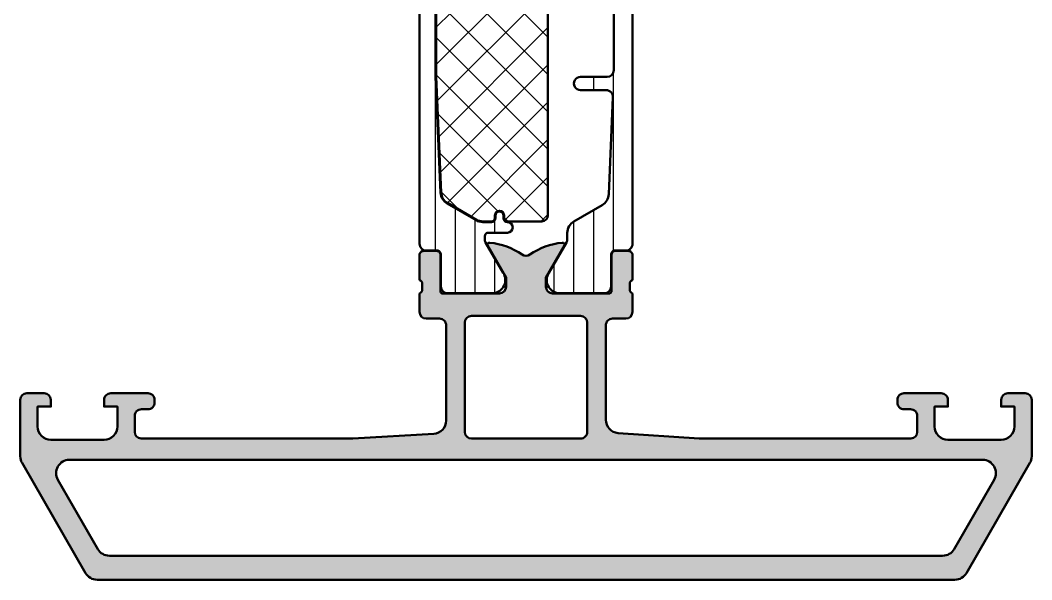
# Model space of a CAD drawing. Extents: x 0 to 76, y 1 to 85.
# Drawn here: x 0 to 76, y 1 to 43 of the extents above; entities that cross this region are included whole.
import ezdxf

# ---------------------------------------------------------------- set-up
doc = ezdxf.new("R2010")
doc.units = 0
for name, color, linetype, lineweight in [('0S-Alu contour', 7, 'Continuous', 50), ('0S-Alu hatch', 252, 'Continuous', 25), ('0S-Plastic contour', 254, 'Continuous', 50), ('0S-Plastic hatch', 253, 'Continuous', 25), ('0S-PT contour', 91, 'Continuous', 50), ('0S-PT hatch', 103, 'Continuous', 25)]:
    doc.layers.add(name, color=color, linetype=linetype, lineweight=lineweight)
pattern_1 = [(90, (0, 0), (-1.4859, 0), [])]

# ---------------------------------------------------------------- blocks, each defined once
blk = doc.blocks.new('284013__4D58DEDB_C5D1_4FB9_99BD_1E84130C5501___A5C769BE_5B82_4B39_8F5D_682521A29EFF_')
at = {"layer": '0S-Plastic hatch'}
h = blk.add_hatch(dxfattribs=at)
h.set_pattern_fill('ANSI31', color=256, scale=0.4680000000000001, angle=45, style=0)
h.set_pattern_definition(pattern_1)
edge = h.paths.add_edge_path()
edge.add_line((45.99927961071923, 61.29072078666725), (45.99927979381496, 26.20927954901985))
edge.add_ellipse((45.49999999615562, 26.20927687395503), major_axis=(-0.4992797976664999, 0), ratio=1, start_angle=89.99969301797262, end_angle=180.0003069811977, ccw=False)
edge.add_line((45.49999732109079, 25.70999707629569), (44.68966598775747, 25.7099970762957))
edge.add_arc((44.68966598775746, 25.40999707629572), 0.29999999999999, 89.99999999999729, 180)
edge.add_line((44.38966598775746, 25.40999707629572), (44.39000061706368, 23.00999869335939))
edge.add_ellipse((43.89000463962505, 23.00999605373434), major_axis=(-0.4999959774456046, 0), ratio=1, start_angle=89.99969751881582, end_angle=180.0003024817733, ccw=False)
edge.add_line((43.89000199999999, 22.51000007629571), (40.41346050190052, 22.51000007629569))
edge.add_ellipse((40.55577115089191, 23.49981815101854), major_axis=(-0.999996070924482, 0), ratio=1, start_angle=-32.727016099839716, end_angle=81.81839194809862, ccw=False)
edge.add_line((39.71451850190054, 24.04045307629568), (41.03303535485918, 26.32419156928571))
edge.add_arc((40.60002263804897, 26.57419154360729), 0.500000000082817, 330.0000034030425, 359.9988249419295)
edge.add_line((41.10002263802664, 26.57418128929118), (41.09999999998257, 27.03149553389407))
edge.add_ellipse((42.09999999998261, 27.03149553389404), major_axis=(-1.000000000000042, 0), ratio=1, start_angle=300.0000000005297, end_angle=360, ccw=False)
edge.add_line((41.59999999997459, 27.89752093767389), (43.71955525890213, 29.12124673700409))
edge.add_arc((43.21955525889413, 29.98727214078393), 0.999999999999998, 300.000000000529, 357.5201114478695)
edge.add_line((44.21861872981398, 29.94400343299652), (44.53409912970054, 37.22836572240248))
edge.add_arc((44.03456739424067, 37.25000007629623), 0.4999999999999574, 357.5201114478635, 449.9999999999951)
edge.add_line((44.03456739424071, 37.75000007629619), (42.09999999999992, 37.7500000762962))
edge.add_ellipse((42.09999999999999, 38.25000007629621), major_axis=(-0.5000000000000071, 0), ratio=1, start_angle=-90.00000000000728, end_angle=89.99999999999272, ccw=False)
edge.add_line((42.09999999999993, 38.75000007629621), (44.09999999999999, 38.75000007629619))
edge.add_arc((44.09999999999997, 39.25000007629621), 0.5000000000000071, 270.0000000000017, 360)
edge.add_line((44.59999999999998, 39.25000007629621), (44.59999999999998, 48.25000007629618))
edge.add_arc((44.09999999999997, 48.25000007629618), 0.5000000000000071, 0, 89.9999999999992)
edge.add_line((44.09999999999998, 48.75000007629619), (42.09874631714879, 48.75000007629619))
edge.add_ellipse((42.09874631714878, 49.2500000762962), major_axis=(-0.5000000000000071, 0), ratio=1, start_angle=-89.9999999999992, end_angle=90.0000000000008, ccw=False)
edge.add_line((42.09874631714878, 49.75000007629621), (44.03456739424071, 49.7500000762962))
edge.add_arc((44.03456739424068, 50.25000007629621), 0.500000000000026, 270.0000000000025, 362.479888552136)
edge.add_line((44.53409912970063, 50.27163443018997), (44.21861872981396, 57.555996719594))
edge.add_arc((43.21955525889412, 57.51272801180655), 1.000000000000015, 2.479888552132931, 59.99999999943122)
edge.add_line((43.71955525890272, 58.37875341558603), (41.59999999997459, 59.60247921491854))
edge.add_ellipse((42.09999999998276, 60.46850461869845), major_axis=(-1.000000000000171, 0), ratio=1, start_angle=0, end_angle=59.99999999946459, ccw=False)
edge.add_line((41.0999999999826, 60.46850461869844), (41.10002263802365, 60.92581886329975))
edge.add_arc((40.60002263801344, 60.92580860897943), 0.5000000001184083, 0.0011750586909032, 29.9999965953844)
edge.add_line((41.03303535486364, 61.17580858330827), (39.71451850190053, 63.45954707629569))
edge.add_ellipse((40.55577115089183, 64.00018200157288), major_axis=(-0.9999960709244632, 0), ratio=1, start_angle=-81.81839194810209, end_angle=32.72701609984358, ccw=False)
edge.add_line((40.41346050190051, 64.99000007629571), (43.89000199999999, 64.99000007629569))
edge.add_ellipse((43.89000463962505, 64.49000409885707), major_axis=(-0.4999959774455833, 0), ratio=1, start_angle=179.9996975182268, end_angle=270.0003024811858, ccw=False)
edge.add_line((44.39000061706368, 64.49000145922687), (44.38966598775746, 62.0900030762957))
edge.add_arc((44.68966598775753, 62.09000307629573), 0.3000000000000398, 180, 269.9999999999878)
edge.add_line((44.68966598775746, 61.79000307629569), (45.49999732109078, 61.79000307629568))
edge.add_ellipse((45.49999999615461, 61.29072346173106), major_axis=(-0.4992796145717873, 0), ratio=1, start_angle=179.9996930188024, end_angle=270.000306982025, ccw=False)
at = {"layer": '0S-Plastic contour', "color": 7}
for points in [[(40.41346050190051, 64.99000007629571), (43.89000199999999, 64.99000007629569)], [(44.39000061706368, 64.49000145922687), (44.38966598775746, 62.0900030762957)], [(41.03303535486364, 61.17580858330827), (39.71451850190053, 63.45954707629569)], [(44.68966598775746, 61.79000307629569), (45.49999732109078, 61.79000307629568)], [(41.0999999999826, 60.46850461869844), (41.10002263802365, 60.92581886329975)], [(45.99927961071923, 61.29072078666725), (45.99927979381496, 26.20927954901985)], [(43.71955525890272, 58.37875341558603), (41.59999999997459, 59.60247921491854)], [(44.53409912970063, 50.27163443018997), (44.21861872981396, 57.555996719594)], [(42.09874631714878, 49.75000007629621), (44.03456739424071, 49.7500000762962)], [(44.09999999999998, 48.75000007629619), (42.09874631714879, 48.75000007629619)], [(44.59999999999998, 39.25000007629621), (44.59999999999998, 48.25000007629618)], [(42.09999999999993, 38.75000007629621), (44.09999999999999, 38.75000007629619)], [(44.03456739424071, 37.75000007629619), (42.09999999999992, 37.7500000762962)], [(44.21861872981398, 29.94400343299652), (44.53409912970054, 37.22836572240248)], [(41.59999999997459, 27.89752093767389), (43.71955525890213, 29.12124673700409)], [(41.10002263802664, 26.57418128929118), (41.09999999998257, 27.03149553389407)], [(39.71451850190054, 24.04045307629568), (41.03303535485918, 26.32419156928571)], [(44.38966598775746, 25.40999707629572), (44.39000061706368, 23.00999869335939)], [(45.49999732109079, 25.70999707629569), (44.68966598775747, 25.7099970762957)], [(43.89000199999999, 22.51000007629571), (40.41346050190052, 22.51000007629569)]]:
    blk.add_lwpolyline(points, dxfattribs=at)
at = {"layer": '0S-Plastic contour', "color": 7, "extrusion": (0, 0, -1)}
for centre, radius, start, end in [((-40.55577115089183, 64.00018200157288), 0.9999960709244632, 327.2729839001564, 81.81839194810217), ((-43.89000463962505, 64.49000409885707), 0.4999959774455833, 89.99969751881414, 180.0003024817733), ((-45.49999999615461, 61.29072346173106), 0.4992796145717873, 89.99969301797498, 180.0003069811977), ((-42.09999999998276, 60.46850461869845), 1.000000000000171, 300.0000000005354, 0), ((-42.09874631714878, 49.2500000762962), 0.5000000000000071, 269.9999999999992, 89.9999999999992), ((-42.09999999999999, 38.25000007629621), 0.5000000000000071, 270.0000000000073, 90.00000000000733), ((-42.09999999998261, 27.03149553389404), 1.000000000000042, 0, 59.99999999947029), ((-45.49999999615562, 26.20927687395503), 0.4992797976665, 179.9996930188023, 270.0003069820274), ((-40.55577115089191, 23.49981815101854), 0.999996070924482, 278.1816080519014, 32.72701609983968), ((-43.89000463962505, 23.00999605373434), 0.4999959774456046, 179.9996975182267, 270.0003024811842)]:
    blk.add_arc(centre, radius, start, end, dxfattribs=at)
at = {"layer": '0S-Plastic contour', "color": 7}
for centre, radius, start, end in [((44.68966598775753, 62.09000307629573), 0.3000000000000398, 180, 269.9999999999878), ((40.60002263801344, 60.92580860897943), 0.5000000001184083, 0.0011750586909032, 29.9999965953844), ((43.21955525889412, 57.51272801180655), 1.000000000000015, 2.479888552132931, 59.99999999943122), ((44.03456739424068, 50.25000007629621), 0.500000000000026, 270.0000000000025, 2.479888552136018), ((44.09999999999997, 48.25000007629618), 0.5000000000000071, 0, 89.9999999999992), ((44.09999999999997, 39.25000007629621), 0.5000000000000071, 270.0000000000017, 0), ((44.03456739424067, 37.25000007629623), 0.4999999999999574, 357.5201114478635, 89.99999999999511), ((43.21955525889413, 29.98727214078393), 0.999999999999998, 300.000000000529, 357.5201114478695), ((40.60002263804897, 26.57419154360729), 0.500000000082817, 330.0000034030425, 359.9988249419295), ((44.68966598775746, 25.40999707629572), 0.29999999999999, 89.99999999999729, 180)]:
    blk.add_arc(centre, radius, start, end, dxfattribs=at)
blk = doc.blocks.new('284013__FAB644C0_29D6_43A5_BA5A_1EC9899C6563___70EB81B4_D510_4EA2_A122_C3B23FD01475_')
at = {"layer": '0S-Plastic hatch'}
h = blk.add_hatch(dxfattribs=at)
h.set_pattern_fill('ANSI31', color=256, scale=0.4680000000000001, angle=45, style=0)
h.set_pattern_definition(pattern_1)
edge = h.paths.add_edge_path()
edge.add_line((29.99997091674649, 61.29000307629597), (29.99997091674649, 26.20999707629572))
edge.add_arc((30.49997091674649, 26.20999707629585), 0.5000000000000036, 180, 270)
edge.add_line((30.49997091674649, 25.70999707629584), (31.31030492898902, 25.70999707629584))
edge.add_ellipse((31.31030492898903, 25.40999707629584), major_axis=(-0.2999999999999971, 0), ratio=1, start_angle=180, end_angle=270.00000000000136, ccw=False)
edge.add_line((31.61030492898902, 25.40999707629584), (31.6099702996828, 23.00999869335954))
edge.add_arc((32.10996627712142, 23.00999605373446), 0.4999959774455833, 179.9996975182267, 270.0003024811859)
edge.add_line((32.10996891674649, 22.51000007629585), (35.58651041484596, 22.51000007629585))
edge.add_arc((35.44419976585461, 23.4998181510187), 0.999996070924478, 278.1816080518999, 392.7270160998404)
edge.add_line((36.28545241484596, 24.04045307629584), (34.96693556188731, 26.32419156928587))
edge.add_ellipse((35.39994827861776, 26.57419154358543), major_axis=(-0.5000000000000752, 0), ratio=1, start_angle=0.001175055589214935, end_angle=29.99999659934059, ccw=False)
edge.add_line((34.89994827872284, 26.57418128929094), (34.89997091674644, 26.80000007627855))
edge.add_ellipse((35.14997091676391, 26.80000007627861), major_axis=(-0.2500000000174651, 0), ratio=1, start_angle=270.00000000001626, end_angle=360, ccw=False)
edge.add_line((35.14997091676384, 27.05000007629607), (36.59997091674644, 27.05000007629607))
edge.add_arc((36.59997091674651, 27.45000007629605), 0.3999999999999737, 269.9999999999909, 449.9999999999908)
edge.add_ellipse((36.59997091674638, 28.15000007629604), major_axis=(-0.3000000000000114, 0), ratio=1, start_angle=0, end_angle=90.00000000003672, ccw=False)
edge.add_line((36.29997091674637, 28.15000007629603), (36.29997091674631, 28.35000007629582))
edge.add_arc((35.99997091674633, 28.35000007629581), 0.2999999999999829, 0, 180)
edge.add_line((35.69997091674635, 28.35000007629581), (35.69997091674635, 28.15000007629579))
edge.add_ellipse((35.39997091674658, 28.1500000762958), major_axis=(-0.2999999999997698, 0), ratio=1, start_angle=89.99999999999869, end_angle=180, ccw=False)
edge.add_line((35.39997091674657, 27.85000007629603), (34.75022865553267, 27.85000007629603))
edge.add_ellipse((34.75022865553262, 28.85000007629587), major_axis=(-0.9999999999998436, 0), ratio=1, start_angle=59.99999999947403, end_angle=90.00000000000239, ccw=False)
edge.add_line((34.25022865552475, 27.98397467251616), (32.07528648121579, 29.23967812235193))
edge.add_ellipse((32.57528648122382, 30.10570352613175), major_axis=(-1.000000000000013, 0), ratio=1, start_angle=2.4798885521287275, end_angle=59.999999999469196, ccw=False)
edge.add_line((31.57622301030396, 30.06243481834437), (31.19997091674649, 38.75000007629635))
edge.add_line((31.19997091674649, 38.75000007629635), (31.1999709167465, 48.75000007629634))
edge.add_line((31.1999709167465, 48.75000007629634), (31.57622301030396, 57.43756533424629))
edge.add_ellipse((32.57528648122379, 57.39429662645886), major_axis=(-0.9999999999999772, 0), ratio=1, start_angle=300.0000000005503, end_angle=357.52011144786866, ccw=False)
edge.add_line((32.07528648121549, 58.26032203023848), (34.25022865551684, 59.51602548007788))
edge.add_ellipse((34.7502286555253, 58.6500000762985), major_axis=(-0.999999999999852, 0), ratio=1, start_angle=270.00000000003627, end_angle=300.0000000005648, ccw=False)
edge.add_line((34.75022865552467, 59.65000007629836), (35.39997091674435, 59.65000007629865))
edge.add_ellipse((35.39997091674449, 59.35000007629683), major_axis=(-0.3000000000018232, 0), ratio=1, start_angle=180, end_angle=270.00000000002717, ccw=False)
edge.add_line((35.69997091674632, 59.35000007629683), (35.69997091674632, 59.15000007629682))
edge.add_arc((35.99997091674631, 59.15000007629683), 0.2999999999999971, 180, 360)
edge.add_line((36.29997091674631, 59.15000007629683), (36.29997091674634, 59.35000007629681))
edge.add_ellipse((36.59997091674689, 59.3500000762968), major_axis=(-0.3000000000005585, 0), ratio=1, start_angle=270.00000000002444, end_angle=360, ccw=False)
edge.add_arc((36.59997091674651, 60.05000007629886), 0.400000000001505, 270.0000000000366, 450.0000000000366)
edge.add_line((36.59997091674625, 60.45000007630036), (35.14997091675541, 60.45000007629842))
edge.add_ellipse((35.14997091675537, 60.70000007630735), major_axis=(-0.2500000000089244, 0), ratio=1, start_angle=0, end_angle=90.00000000001143, ccw=False)
edge.add_line((34.89997091674644, 60.70000007630734), (34.89994827872284, 60.92581886329992))
edge.add_ellipse((35.39994827861774, 60.92580860900627), major_axis=(-0.5000000000000542, 0), ratio=1, start_angle=330.0000034006589, end_angle=359.9988249444108, ccw=False)
edge.add_line((34.96693556188731, 61.17580858330582), (36.28545241484596, 63.45954707629585))
edge.add_arc((35.44419976585462, 64.000182001573), 0.9999960709244591, 327.2729839001593, 441.8183919481004)
edge.add_line((35.58651041484597, 64.99000007629581), (32.1099689167465, 64.99000007629581))
edge.add_arc((32.10996627712142, 64.49000409885721), 0.4999959774455833, 89.9996975188133, 180.0003024817733)
edge.add_line((31.6099702996828, 64.49000145922702), (31.61030492898902, 62.09000307629584))
edge.add_ellipse((31.31030492898903, 62.09000307629583), major_axis=(-0.29999999999999, 0), ratio=1, start_angle=89.9999999999967, end_angle=180, ccw=False)
edge.add_line((31.31030492898901, 61.79000307629585), (30.49997091674648, 61.79000307629583))
edge.add_arc((30.49997091674648, 61.29000307629584), 0.4999999999999929, 89.99999999999959, 180)
at = {"layer": '0S-Plastic contour', "color": 7}
for points in [[(35.58651041484597, 64.99000007629581), (32.1099689167465, 64.99000007629581)], [(31.6099702996828, 64.49000145922702), (31.61030492898902, 62.09000307629584)], [(34.96693556188731, 61.17580858330582), (36.28545241484596, 63.45954707629585)], [(31.31030492898901, 61.79000307629585), (30.49997091674648, 61.79000307629583)], [(29.99997091674649, 61.29000307629597), (29.99997091674649, 26.20999707629573)], [(34.89997091674644, 60.70000007630734), (34.89994827872284, 60.92581886329992)], [(36.59997091674625, 60.45000007630036), (35.14997091675541, 60.45000007629842)], [(32.07528648121549, 58.26032203023848), (34.25022865551684, 59.51602548007788)], [(34.75022865552467, 59.65000007629836), (35.39997091674435, 59.65000007629865)], [(35.69997091674632, 59.35000007629683), (35.69997091674632, 59.15000007629682)], [(36.29997091674631, 59.15000007629683), (36.29997091674634, 59.35000007629681)], [(31.57622301030396, 30.06243481834437), (31.19997091674649, 38.75000007629635), (31.1999709167465, 48.75000007629634), (31.57622301030396, 57.43756533424629)], [(34.25022865552475, 27.98397467251616), (32.07528648121579, 29.23967812235193)], [(35.69997091674635, 28.35000007629581), (35.69997091674635, 28.15000007629579)], [(36.29997091674637, 28.15000007629603), (36.29997091674631, 28.35000007629582)], [(35.39997091674657, 27.85000007629603), (34.75022865553267, 27.85000007629603)], [(34.89994827872284, 26.57418128929094), (34.89997091674644, 26.80000007627855)], [(35.14997091676384, 27.05000007629607), (36.59997091674644, 27.05000007629607)], [(36.28545241484596, 24.04045307629584), (34.96693556188731, 26.32419156928587)], [(30.49997091674649, 25.70999707629584), (31.31030492898902, 25.70999707629584)], [(31.61030492898902, 25.40999707629584), (31.6099702996828, 23.00999869335954)], [(32.10996891674649, 22.51000007629585), (35.58651041484596, 22.51000007629585)]]:
    blk.add_lwpolyline(points, dxfattribs=at)
for centre, radius, start, end in [((32.10996627712142, 64.49000409885721), 0.4999959774455833, 89.9996975188133, 180.0003024817733), ((35.44419976585462, 64.000182001573), 0.9999960709244591, 327.2729839001593, 81.81839194810046), ((30.49997091674648, 61.29000307629584), 0.4999999999999929, 89.99999999999959, 180), ((36.59997091674651, 60.05000007629886), 0.400000000001505, 270.0000000000366, 90.00000000003662), ((35.99997091674631, 59.15000007629683), 0.2999999999999971, 180, 0), ((35.99997091674633, 28.35000007629581), 0.2999999999999829, 0, 180), ((36.59997091674651, 27.45000007629605), 0.3999999999999737, 269.9999999999909, 89.99999999999083), ((30.49997091674649, 26.20999707629585), 0.5000000000000036, 180, 270), ((35.44419976585461, 23.4998181510187), 0.999996070924478, 278.1816080518999, 32.72701609984042), ((32.10996627712142, 23.00999605373446), 0.4999959774455833, 179.9996975182267, 270.0003024811859)]:
    blk.add_arc(centre, radius, start, end, dxfattribs=at)
at = {"layer": '0S-Plastic contour', "color": 7, "extrusion": (0, 0, -1)}
for centre, radius, start, end in [((-31.31030492898903, 62.09000307629583), 0.29999999999999, 180, 270.0000000000033), ((-35.39994827861774, 60.92580860900627), 0.5000000000000542, 0.0011750555892266, 29.9999965993411), ((-35.14997091675537, 60.70000007630735), 0.2500000000089244, 269.9999999999886, 0), ((-34.7502286555253, 58.6500000762985), 0.999999999999852, 59.99999999943522, 89.99999999996376), ((-35.39997091674449, 59.35000007629683), 0.3000000000018232, 89.99999999997284, 180), ((-36.59997091674689, 59.3500000762968), 0.3000000000005585, 0, 89.99999999997557), ((-32.57528648122379, 57.39429662645886), 0.9999999999999772, 2.479888552131314, 59.9999999994497), ((-32.57528648122382, 30.10570352613175), 1.000000000000013, 300.0000000005308, 357.5201114478713), ((-35.39997091674658, 28.1500000762958), 0.2999999999997698, 180, 270.0000000000013), ((-36.59997091674638, 28.15000007629604), 0.3000000000000114, 269.9999999999633, 0), ((-34.75022865553262, 28.85000007629587), 0.9999999999998436, 269.9999999999976, 300.000000000526), ((-35.14997091676391, 26.80000007627861), 0.2500000000174651, 0, 89.99999999998371), ((-35.39994827861776, 26.57419154358543), 0.5000000000000752, 330.0000034006594, 359.9988249444108), ((-31.31030492898903, 25.40999707629584), 0.2999999999999971, 89.99999999999864, 180)]:
    blk.add_arc(centre, radius, start, end, dxfattribs=at)
blk = doc.blocks.new('371230__5F72EFF5_E333_41CC_B17E_CD601A8594DC_')
at = {"layer": '0S-PT hatch'}
h = blk.add_hatch(dxfattribs=at)
h.set_pattern_fill('ANSI37', color=256, scale=0.625, angle=90, style=0)
h.set_pattern_definition([(135, (0, 0), (-1.403165018917055, -1.403165018917055), []), (225, (0, 0), (1.403165018917055, -1.403165018917055), [])])
edge = h.paths.add_edge_path()
edge.add_line((39.64997091674641, 59.15000007629739), (39.64997091674641, 28.35000007629635))
edge.add_ellipse((39.19997091674645, 28.3500000762963), major_axis=(-0.4499999999999602, 0), ratio=1, start_angle=90.00000000010948, end_angle=180, ccw=False)
edge.add_line((39.19997091674731, 27.90000007629635), (36.5999709167464, 27.9000000762958))
edge.add_ellipse((36.5999709167464, 28.15000007629582), major_axis=(-0.2500000000000249, 0), ratio=1, start_angle=0, end_angle=89.9999999999983, ccw=False)
edge.add_line((36.34997091674637, 28.15000007629583), (36.34997091674633, 28.35000007629583))
edge.add_arc((35.99997091674634, 28.35000007629582), 0.3499999999999801, 0, 180)
edge.add_line((35.64997091674636, 28.35000007629582), (35.64997091674636, 28.15000007629578))
edge.add_ellipse((35.39997091674635, 28.1500000762958), major_axis=(-0.25, 0), ratio=1, start_angle=89.9999999999967, end_angle=180, ccw=False)
edge.add_line((35.39997091674634, 27.9000000762958), (34.75022865553267, 27.90000007629578))
edge.add_ellipse((34.75022865553267, 28.85000007629566), major_axis=(-0.9499999999998784, 0), ratio=1, start_angle=59.99999999947221, end_angle=89.9999999999996, ccw=False)
edge.add_line((34.27522865552516, 28.02727594270493), (32.1002864812162, 29.2829793925409))
edge.add_ellipse((32.57528648122373, 30.10570352613165), major_axis=(-0.9499999999998952, 0), ratio=1, start_angle=2.4798885521310012, end_angle=59.9999999994717, ccw=False)
edge.add_line((31.62617618384998, 30.06459825373361), (31.24997091674646, 38.7510823007613))
edge.add_line((31.24997091674646, 38.7510823007613), (31.24997091674641, 48.74891785183354))
edge.add_line((31.24997091674641, 48.74891785183354), (31.62617618384993, 57.43540189885679))
edge.add_ellipse((32.57528648122378, 57.39429662645884), major_axis=(-0.9499999999999964, 0), ratio=1, start_angle=300.00000000055655, end_angle=357.5201114478743, ccw=False)
edge.add_line((32.10028648121579, 58.21702076004944), (34.27522865552515, 59.4727242098877))
edge.add_ellipse((34.75022865553274, 58.65000007629657), major_axis=(-0.9500000000002655, 0), ratio=1, start_angle=269.99999999999056, end_angle=300.00000000051983, ccw=False)
edge.add_line((34.7502286555329, 59.60000007629684), (35.39997091674634, 59.60000007629682))
edge.add_ellipse((35.39997091674634, 59.35000007629684), major_axis=(-0.2499999999999858, 0), ratio=1, start_angle=180, end_angle=270, ccw=False)
edge.add_line((35.64997091674633, 59.35000007629684), (35.64997091674632, 59.1500000762968))
edge.add_arc((35.99997091674632, 59.1500000762968), 0.3500000000000014, 180, 360)
edge.add_line((36.34997091674633, 59.1500000762968), (36.34997091674634, 59.35000007629679))
edge.add_ellipse((36.5999709167464, 59.35000007629679), major_axis=(-0.2500000000000568, 0), ratio=1, start_angle=270.00000000002603, end_angle=360, ccw=False)
edge.add_line((36.59997091674629, 59.60000007629685), (39.19997091674554, 59.60000007629739))
edge.add_ellipse((39.19997091674641, 59.15000007629739), major_axis=(-0.4500000000000029, 0), ratio=1, start_angle=180, end_angle=270.0000000001104, ccw=False)
at = {"layer": '0S-PT contour', "color": 7}
for points in [[(32.10028648121579, 58.21702076004944), (34.27522865552515, 59.4727242098877)], [(34.7502286555329, 59.60000007629684), (35.39997091674634, 59.60000007629682)], [(35.64997091674633, 59.35000007629684), (35.64997091674632, 59.1500000762968)], [(36.34997091674633, 59.1500000762968), (36.34997091674634, 59.35000007629679)], [(36.59997091674629, 59.60000007629685), (39.19997091674554, 59.60000007629739)], [(39.64997091674641, 59.15000007629739), (39.64997091674641, 28.35000007629635)], [(31.62617618384998, 30.06459825373361), (31.24997091674646, 38.7510823007613), (31.24997091674641, 48.74891785183354), (31.62617618384993, 57.43540189885679)], [(34.27522865552516, 28.02727594270493), (32.1002864812162, 29.2829793925409)], [(35.64997091674636, 28.35000007629582), (35.64997091674636, 28.15000007629578)], [(36.34997091674637, 28.15000007629583), (36.34997091674633, 28.35000007629583)], [(35.39997091674634, 27.9000000762958), (34.75022865553267, 27.90000007629578)], [(39.19997091674731, 27.90000007629635), (36.5999709167464, 27.9000000762958)]]:
    blk.add_lwpolyline(points, dxfattribs=at)
at = {"layer": '0S-PT contour', "color": 7, "extrusion": (0, 0, -1)}
for centre, radius, start, end in [((-34.75022865553274, 58.65000007629657), 0.9500000000002655, 59.99999999948018, 90.00000000000944), ((-35.39997091674634, 59.35000007629684), 0.2499999999999858, 90, 180), ((-36.5999709167464, 59.35000007629679), 0.2500000000000568, 0, 89.99999999997395), ((-39.19997091674641, 59.15000007629739), 0.4500000000000029, 89.99999999988962, 180), ((-32.57528648122378, 57.39429662645884), 0.9499999999999964, 2.479888552125727, 59.99999999944347), ((-32.57528648122373, 30.10570352613165), 0.9499999999998952, 300.0000000005283, 357.520111447869), ((-35.39997091674635, 28.1500000762958), 0.25, 180, 270.0000000000033), ((-36.5999709167464, 28.15000007629582), 0.2500000000000249, 270.0000000000017, 0), ((-39.19997091674645, 28.3500000762963), 0.4499999999999602, 180, 269.9999999998905), ((-34.75022865553267, 28.85000007629566), 0.9499999999998784, 270.0000000000004, 300.0000000005278)]:
    blk.add_arc(centre, radius, start, end, dxfattribs=at)
at = {"layer": '0S-PT contour', "color": 7}
for centre, radius, start, end in [((35.99997091674632, 59.1500000762968), 0.3500000000000014, 180, 0), ((35.99997091674634, 28.35000007629582), 0.3499999999999801, 0, 180)]:
    blk.add_arc(centre, radius, start, end, dxfattribs=at)
blk = doc.blocks.new('398320__E668E282_16AD_4A11_8A1E_DFEEAB34C7E9_')
at = {"layer": '0S-Alu hatch'}
h = blk.add_hatch(color=256, dxfattribs=at)
edge = h.paths.add_edge_path()
edge.add_line((24.9999709167463, 11.59933073473566), (31.07140680262805, 11.94726727396484))
edge.add_arc((30.99997091674642, 12.9447124675511), 1.000000000000021, 274.0964639187608, 360)
edge.add_line((31.99997091674644, 12.9447124675511), (31.9999709167466, 20.0999985527095))
edge.add_arc((31.4999709167466, 20.09999855270958), 0.5000000000000036, 0, 90.00000000000612)
edge.add_line((31.49997091674655, 20.59999855270958), (30.49997091674666, 20.59999855270964))
edge.add_ellipse((30.49997091674685, 21.09999855270977), major_axis=(-0.5000000000001315, 0), ratio=1, start_angle=0, end_angle=89.999999999978, ccw=False)
edge.add_line((29.99997091674672, 21.09999855270976), (29.99997091674649, 22.50000007629584))
edge.add_arc((29.92113447020345, 22.76752066828896), 0.2788950563274307, 286.4198764194922, 361.1645893740976)
edge.add_line((30.19997191674649, 22.77318907628734), (30.19997191674649, 23.22678307628733))
edge.add_arc((29.92110382110332, 23.23244373576439), 0.2789255417371521, 358.8371299271125, 433.5754054446444)
edge.add_line((29.9999709167465, 23.49998707628733), (29.99997091674649, 25.37999807629584))
edge.add_ellipse((30.29997091674649, 25.37999807629585), major_axis=(-0.2999999999999971, 0), ratio=1, start_angle=269.9999999999993, end_angle=360, ccw=False)
edge.add_line((30.29997091674649, 25.67999807629585), (31.27994523578927, 25.67999807629585))
edge.add_ellipse((31.27994523578928, 25.37999807629584), major_axis=(-0.3000000000000043, 0), ratio=1, start_angle=180, end_angle=270.00000000000205, ccw=False)
edge.add_line((31.57994523578928, 25.37999807629584), (31.57994523578928, 22.62000007629584))
edge.add_arc((31.69994523578931, 22.62000007629584), 0.1200000000000259, 180, 270.0000000000017)
edge.add_line((31.69994523578931, 22.50000007629582), (36.00005017915792, 22.49987036959541))
edge.add_arc((36.00004999160332, 22.9996387068478), 0.4997683372524261, 270.0000215021371, 360.0000214974711)
edge.add_line((36.49981832885571, 22.9996388943617), (36.49981832885598, 23.69986732483081))
edge.add_line((36.49981832885598, 23.69986732483081), (35.1115736999495, 26.10438545227239))
edge.add_ellipse((35.23542372951536, 26.16228914999669), major_axis=(-0.1367174752312708, 0), ratio=1, start_angle=-104.9230033002396, end_angle=25.0575348579996, ccw=False)
edge.add_ellipse((34.83820156324475, 21.31313017098337), major_axis=(-4.999999999998362, 0), ratio=1, start_angle=234.9457258724679, end_angle=265.03852171399024, ccw=False)
edge.add_arc((37.99993521117753, 25.81349938222738), 0.5000000000006195, 234.5532561162158, 305.4467438837824)
edge.add_ellipse((41.16166885911098, 21.31313017098111), major_axis=(-5.000000000000595, 0), ratio=1, start_angle=274.9614782860088, end_angle=305.0542741275237, ccw=False)
edge.add_ellipse((40.76444669284018, 26.16228914999669), major_axis=(-0.1367174752312174, 0), ratio=1, start_angle=154.9424651420103, end_angle=284.92300330021465, ccw=False)
edge.add_line((40.88829672240601, 26.10438545227244), (39.50005209349976, 23.69986732483094))
edge.add_line((39.50005209349976, 23.69986732483094), (39.50005209349953, 22.99986274719442))
edge.add_arc((40.00003921124606, 22.99985749419707), 0.4999871177741244, 179.9993980350857, 270.0014762355714)
edge.add_line((40.00005209349978, 22.4998703765889), (44.29992518656649, 22.50000007629573))
edge.add_arc((44.29992518656648, 22.6200000762957), 0.1199999999999761, 270.0000000000033, 360)
edge.add_line((44.41992518656646, 22.6200000762957), (44.41992518656646, 25.3799980762957))
edge.add_ellipse((44.71992518656647, 25.3799980762957), major_axis=(-0.3000000000000184, 0), ratio=1, start_angle=270.00000000000273, end_angle=360, ccw=False)
edge.add_line((44.71992518656646, 25.67999807629571), (45.69989950560924, 25.67999807629571))
edge.add_ellipse((45.69989950560926, 25.37999807629571), major_axis=(-0.2999999999999971, 0), ratio=1, start_angle=180, end_angle=270.00000000000273, ccw=False)
edge.add_line((45.99989950560925, 25.3799980762957), (45.99989950560925, 23.4999870762872))
edge.add_arc((46.07876660125242, 23.23244373576427), 0.2789255417371436, 106.4245945553552, 181.162870072888)
edge.add_line((45.79989850560926, 23.2267830762872), (45.79989850560926, 22.77318907628718))
edge.add_arc((46.0787359521523, 22.76752066828879), 0.2788950563274215, 178.835410625899, 253.580123580504)
edge.add_line((45.99989950560924, 22.50000007629569), (45.99989950560918, 21.09999855270969))
edge.add_ellipse((45.49989950560919, 21.09999855270963), major_axis=(-0.4999999999999929, 0), ratio=1, start_angle=90, end_angle=180, ccw=False)
edge.add_line((45.49989950560919, 20.59999855270964), (44.49989950560919, 20.59999855270969))
edge.add_arc((44.49989950560916, 20.09999855270955), 0.5000000000001493, 89.99999999999675, 180)
edge.add_line((43.99989950560901, 20.09999855270955), (43.99989950560902, 13.01127475075271))
edge.add_arc((44.999899505609, 13.01127475075268), 0.9999999999999785, 180, 265.2791433008137)
edge.add_line((44.91759820839584, 12.01466725706372), (50.9992190042298, 11.5996968798657))
edge.add_line((50.9992190042298, 11.5996968798657), (66.92487909988346, 11.60067029124197))
edge.add_arc((66.89979584638421, 12.10003039226764), 0.4999896799959879, 272.8755955205677, 360.0011826222799)
edge.add_line((67.39978552627369, 12.10004071237824), (67.39992535399605, 13.29998779296876))
edge.add_arc((66.89993567410659, 13.29999811307946), 0.499989679995979, 359.9988173777201, 450.0011826219402)
edge.add_line((66.89992535399627, 13.79998779296893), (66.39992535399604, 13.79998779296893))
edge.add_ellipse((66.3999150338855, 14.29997747285839), major_axis=(-0.4999896799959648, 0), ratio=1, start_angle=-0.001182622279827683, end_angle=90.00118262196469, ccw=False)
edge.add_line((65.89992535399605, 14.29998779296898), (65.89992535399587, 14.50000000000011))
edge.add_ellipse((66.39991503388538, 14.50001032011065), major_axis=(-0.4999896799960163, 0), ratio=1, start_angle=-90.00118262195502, end_angle=0.0011826222798845265, ccw=False)
edge.add_line((66.39992535399583, 15.00000000000015), (69.19991314696475, 15.00000000000024))
edge.add_ellipse((69.19992346707512, 14.50001032011061), major_axis=(-0.4999896799961335, 0), ratio=1, start_angle=179.9988173780284, end_angle=270.00118262194684, ccw=False)
edge.add_line((69.69991314696475, 14.50000000000001), (69.69991314696475, 14.00000000000018))
edge.add_line((69.69991314696475, 14.00000000000018), (68.69991314696475, 14.00000000000018))
edge.add_line((68.69991314696475, 14.00000000000018), (68.69991314696463, 12.50000000000012))
edge.add_arc((69.69990752541956, 12.49999437845511), 0.999994378470726, 179.9996779077391, 270.0003220926208)
edge.add_line((69.69991314696469, 11.50000000000018), (73.69988262938668, 11.50000000000018))
edge.add_arc((73.6999567929437, 12.4999258364431), 0.9999258391932471, 269.9957504260336, 360.0042495739119)
edge.add_line((74.69988262938662, 12.49999999999916), (74.6998826293864, 14.00000000000018))
edge.add_line((74.6998826293864, 14.00000000000018), (73.69988262938662, 14.00000000000018))
edge.add_line((73.69988262938662, 14.00000000000018), (73.69988262938662, 14.50000000000018))
edge.add_ellipse((74.19991952817573, 14.49996310121108), major_axis=(-0.5000369001505252, 0), ratio=1, start_angle=270.00422797774104, end_angle=359.9957720223886, ccw=False)
edge.add_line((74.19988262938668, 15.00000000000018), (75.49993145751156, 15.00000000000018))
edge.add_ellipse((75.4998844968187, 14.49999881762648), major_axis=(-0.5000011845790079, 0), ratio=1, start_angle=179.9983867455009, end_angle=269.9946187137322, ccw=False)
edge.add_line((75.9998856811995, 14.49998473929178), (75.99990093456361, 10.2687424491884))
edge.add_ellipse((74.99990093458976, 10.26873523812244), major_axis=(-0.9999999999998518, 0), ratio=1, start_angle=150.0023469998993, end_angle=180.0004131638182, ccw=False)
edge.add_line((75.86594681908538, 9.768770713433037), (71.09260674205026, 1.500321003757679))
edge.add_ellipse((70.22447433000819, 2.003328113663426), major_axis=(-1.00332947602157, 0), ratio=1, start_angle=90.09441946655619, end_angle=149.9114445556873, ccw=False)
edge.add_line((70.22612774657453, 1.000000000000014), (5.773613098136905, 1.000000000000014))
edge.add_ellipse((5.775364361687865, 2.003497779590708), major_axis=(-1.003499307706526, 0), ratio=1, start_angle=30.097623581186895, end_angle=89.90000983513733, ccw=False)
edge.add_line((4.907164637216935, 1.50026811135156), (0.1337940254057637, 9.768770713814618))
edge.add_ellipse((0.997655509028984, 10.26783051327356), major_axis=(-0.9976559258199779, 0), ratio=1, start_angle=-0.05237288035709753, end_angle=30.015375412191815, ccw=False)
edge.add_line((8.54e-14, 10.2687424496781), (-2.84e-14, 14.50000000000041))
edge.add_ellipse((0.4999859241033917, 14.5000140779038), major_axis=(-0.4999859243016131, 0), ratio=1, start_angle=-89.99461871373171, end_angle=0.001613254499204686, ccw=False)
edge.add_line((0.4999389648437806, 15.00000000000018), (1.799987792968722, 15.00000000000018))
edge.add_ellipse((1.799950894179628, 14.49996310121109), major_axis=(-0.5000369001505128, 0), ratio=1, start_angle=180.0042279777838, end_angle=269.9957720222537, ccw=False)
edge.add_line((2.299987792968721, 14.50000000000051), (2.299987792968721, 14.00000000000018))
edge.add_line((2.299987792968721, 14.00000000000018), (1.299987792968949, 14.00000000000019))
edge.add_line((1.299987792968949, 14.00000000000019), (1.299987792968721, 12.50000000000007))
edge.add_arc((2.299913629411634, 12.49992583644309), 0.9999258391932329, 179.9957504260882, 270.0042495739672)
edge.add_line((2.299987792968664, 11.50000000000018), (6.299957275390597, 11.50000000000019))
edge.add_arc((6.299962896935768, 12.49999437845513), 0.999994378470742, 269.9996779073767, 360.0003220933924)
edge.add_line((7.299957275390709, 12.50000000001372), (7.299957275390595, 14.00000000000018))
edge.add_line((7.299957275390595, 14.00000000000018), (6.299957275390596, 14.00000000000018))
edge.add_line((6.299957275390596, 14.00000000000018), (6.299957275390595, 14.4999999999999))
edge.add_ellipse((6.799946955280278, 14.50001032011053), major_axis=(-0.4999896799961895, 0), ratio=1, start_angle=-90.0011826219465, end_angle=0.0011826219716795094, ccw=False)
edge.add_line((6.799957275390653, 15.00000000000021), (9.599945068359576, 15.00000000000016))
edge.add_ellipse((9.599955388469972, 14.50001032011067), major_axis=(-0.4999896799959913, 0), ratio=1, start_angle=179.9988173777202, end_angle=270.0011826219493, ccw=False)
edge.add_line((10.09994506835946, 14.50000000000008), (10.09994506835929, 14.29998779296896))
edge.add_ellipse((9.599955388469816, 14.2999774728584), major_axis=(-0.499989679995979, 0), ratio=1, start_angle=89.99881737803611, end_angle=180.0011826222799, ccw=False)
edge.add_line((9.59994506835929, 13.79998779296893), (9.099945068359064, 13.79998779296893))
edge.add_arc((9.099934748248778, 13.29999811307944), 0.499989679995995, 89.99881737806356, 180.0011826222798)
edge.add_line((8.59994506835929, 13.29998779296885), (8.600084896081597, 12.10004071237825))
edge.add_arc((9.10007457597111, 12.10003039226769), 0.499989679996021, 179.9988173777201, 267.1244044794366)
edge.add_line((9.074991322471899, 11.60067029124197), (24.9999709167463, 11.59933073473566))
edge = h.paths.add_edge_path()
edge.add_line((33.39996481322927, 20.2999953680473), (33.39996481323081, 12.09999902725344))
edge.add_arc((33.89996481323081, 12.09999902725344), 0.5, 180, 270)
edge.add_line((33.89996481323081, 11.59999902725344), (42.09990560912459, 11.59999902725344))
edge.add_arc((42.09990560912475, 12.09999902725339), 0.4999999999999432, 269.9999999999804, 360)
edge.add_line((42.5999056091247, 12.09999902725339), (42.59990560912311, 20.29999536804742))
edge.add_arc((42.09990560912325, 20.29999536804745), 0.4999999999998579, 0, 89.99999999999675)
edge.add_line((42.09990560912328, 20.79999536804731), (33.89996481322928, 20.79999536804731))
edge.add_arc((33.89996481322928, 20.2999953680473), 0.5, 90, 180)
edge = h.paths.add_edge_path()
edge.add_arc((3.694666492383076, 9.000000549319727), 1.000000000000022, 89.99999999999827, 210.0093846204597)
edge.add_line((2.828722996478148, 8.49985870753882), (5.831851889514751, 3.30025388537679))
edge.add_arc((6.697795385419696, 3.800395727157761), 1.000000000000069, 210.0093846204624, 270.0000000000007)
edge.add_line((6.697795385419709, 2.800395727157692), (69.30207503693563, 2.800395727157663))
edge.add_arc((69.30207503693565, 3.800395727157662), 0.999999999999998, 269.9999999999992, 329.9906153795381)
edge.add_line((70.16801853284053, 3.300253885376733), (73.17114742587714, 8.499858707538875))
edge.add_arc((72.30520392997227, 9.00000054931979), 0.9999999999999609, 329.990615379538, 449.9999999999992)
edge.add_line((72.3052039299723, 10.00000054931975), (3.694666492383106, 10.00000054931975))
at = {"layer": '0S-Alu contour', "color": 7}
for points in [[(36.49981832885571, 22.9996388943617), (36.49981832885598, 23.69986732483081), (35.1115736999495, 26.10438545227239)], [(40.88829672240601, 26.10438545227244), (39.50005209349976, 23.69986732483094), (39.50005209349953, 22.99986274719442)], [(29.9999709167465, 23.49998707628733), (29.99997091674649, 25.37999807629584)], [(30.29997091674649, 25.67999807629585), (31.27994523578927, 25.67999807629585)], [(31.57994523578928, 25.37999807629584), (31.57994523578928, 22.62000007629584)], [(44.41992518656646, 22.6200000762957), (44.41992518656646, 25.3799980762957)], [(44.71992518656646, 25.67999807629571), (45.69989950560924, 25.67999807629571)], [(45.99989950560925, 25.3799980762957), (45.99989950560925, 23.4999870762872)], [(30.19997191674649, 22.77318907628734), (30.19997191674649, 23.22678307628733)], [(45.79989850560926, 23.2267830762872), (45.79989850560926, 22.77318907628718)], [(29.99997091674672, 21.09999855270976), (29.99997091674649, 22.50000007629584)], [(31.69994523578931, 22.50000007629582), (36.00005017915792, 22.49987036959541)], [(40.00005209349978, 22.4998703765889), (44.29992518656649, 22.50000007629573)], [(45.99989950560924, 22.50000007629569), (45.99989950560918, 21.09999855270969)], [(31.49997091674655, 20.59999855270958), (30.49997091674666, 20.59999855270964)], [(42.09990560912328, 20.79999536804731), (33.89996481322928, 20.79999536804731)], [(45.49989950560919, 20.59999855270964), (44.49989950560919, 20.59999855270969)], [(31.99997091674644, 12.9447124675511), (31.9999709167466, 20.0999985527095)], [(33.39996481322927, 20.2999953680473), (33.39996481323081, 12.09999902725344)], [(42.5999056091247, 12.09999902725339), (42.59990560912311, 20.29999536804742)], [(43.99989950560901, 20.09999855270955), (43.99989950560902, 13.01127475075271)], [(8.54e-14, 10.2687424496781), (-2.84e-14, 14.50000000000041)], [(0.4999389648437806, 15.00000000000018), (1.799987792968722, 15.00000000000018)], [(2.299987792968721, 14.50000000000051), (2.299987792968721, 14.00000000000018), (1.299987792968949, 14.00000000000019), (1.299987792968721, 12.50000000000007)], [(7.299957275390709, 12.50000000001372), (7.299957275390595, 14.00000000000018), (6.299957275390596, 14.00000000000018), (6.299957275390595, 14.4999999999999)], [(6.799957275390653, 15.00000000000021), (9.599945068359576, 15.00000000000016)], [(10.09994506835946, 14.50000000000008), (10.09994506835929, 14.29998779296896)], [(65.89992535399605, 14.29998779296898), (65.89992535399587, 14.50000000000011)], [(66.39992535399583, 15.00000000000015), (69.19991314696475, 15.00000000000024)], [(69.69991314696475, 14.50000000000001), (69.69991314696475, 14.00000000000018), (68.69991314696475, 14.00000000000018), (68.69991314696463, 12.50000000000012)], [(74.69988262938662, 12.49999999999916), (74.6998826293864, 14.00000000000018), (73.69988262938662, 14.00000000000018), (73.69988262938662, 14.50000000000018)], [(74.19988262938668, 15.00000000000018), (75.49993145751156, 15.00000000000018)], [(75.9998856811995, 14.49998473929178), (75.99990093456361, 10.2687424491884)], [(9.59994506835929, 13.79998779296893), (9.099945068359064, 13.79998779296893)], [(66.89992535399627, 13.79998779296893), (66.39992535399604, 13.79998779296893)], [(8.59994506835929, 13.29998779296885), (8.600084896081597, 12.10004071237825)], [(67.39978552627369, 12.10004071237824), (67.39992535399605, 13.29998779296876)], [(2.299987792968664, 11.50000000000018), (6.299957275390597, 11.50000000000019)], [(9.074991322471899, 11.60067029124197), (24.9999709167463, 11.59933073473566)], [(24.9999709167463, 11.59933073473566), (31.07140680262805, 11.94726727396484)], [(33.89996481323081, 11.59999902725344), (42.09990560912459, 11.59999902725344)], [(44.91759820839584, 12.01466725706372), (50.9992190042298, 11.5996968798657), (66.92487909988346, 11.60067029124197)], [(69.69991314696469, 11.50000000000018), (73.69988262938668, 11.50000000000018)], [(72.3052039299723, 10.00000054931975), (3.694666492383106, 10.00000054931975)], [(4.907164637216935, 1.50026811135156), (0.1337940254057632, 9.768770713814618)], [(75.86594681908538, 9.768770713433037), (71.09260674205026, 1.500321003757679)], [(2.828722996478148, 8.49985870753882), (5.831851889514751, 3.30025388537679)], [(70.16801853284053, 3.300253885376733), (73.17114742587714, 8.499858707538875)], [(6.697795385419709, 2.800395727157692), (69.30207503693563, 2.800395727157663)], [(70.22612774657453, 1.000000000000014), (5.773613098136905, 1.000000000000014)]]:
    blk.add_lwpolyline(points, dxfattribs=at)
at = {"layer": '0S-Alu contour', "color": 7, "extrusion": (0, 0, -1)}
for centre, radius, start, end in [((-35.23542372951536, 26.16228914999669), 0.1367174752312708, 334.9424651420004, 104.9230033002396), ((-34.83820156324475, 21.31313017098337), 4.999999999998362, 94.96147828600978, 125.0542741275321), ((-41.16166885911098, 21.31313017098111), 5.000000000000596, 54.94572587247631, 85.03852171399122), ((-40.76444669284018, 26.16228914999669), 0.1367174752312174, 75.07699669978535, 205.0575348579898), ((-30.29997091674649, 25.37999807629585), 0.2999999999999971, 0, 90.00000000000067), ((-31.27994523578928, 25.37999807629584), 0.3000000000000043, 89.99999999999797, 180), ((-44.71992518656647, 25.3799980762957), 0.3000000000000185, 0, 89.99999999999729), ((-45.69989950560926, 25.37999807629571), 0.2999999999999971, 89.99999999999729, 180), ((-30.49997091674685, 21.09999855270977), 0.5000000000001315, 270.000000000022, 0), ((-45.49989950560919, 21.09999855270963), 0.4999999999999929, 180, 270), ((-0.4999859241033917, 14.5000140779038), 0.4999859243016131, 359.9983867455008, 89.99461871373181), ((-1.799950894179628, 14.49996310121109), 0.5000369001505128, 90.00422797774632, 179.9957720222162), ((-6.799946955280278, 14.50001032011053), 0.4999896799961895, 359.9988173780283, 90.00118262194661), ((-9.599955388469972, 14.50001032011067), 0.4999896799959914, 89.99881737805075, 180.0011826222798), ((-66.39991503388538, 14.50001032011065), 0.4999896799960163, 359.9988173777201, 90.00118262195497), ((-69.19992346707512, 14.50001032011061), 0.4999896799961335, 89.99881737805318, 180.0011826219717), ((-74.19991952817573, 14.49996310121108), 0.5000369001505252, 0.0042279776114068, 89.99577202225898), ((-75.4998844968187, 14.49999881762648), 0.5000011845790079, 90.00538128626776, 180.0016132544992), ((-9.599955388469816, 14.2999774728584), 0.499989679995979, 179.9988173777201, 270.001182621964), ((-66.3999150338855, 14.29997747285839), 0.4999896799959648, 269.9988173780353, 0.0011826222798784), ((-0.997655509028984, 10.26783051327356), 0.9976559258199779, 329.9846245878082, 0.0523728803571038), ((-74.99990093458976, 10.26873523812244), 0.9999999999998518, 179.9995868361818, 209.9976530001007), ((-5.775364361687865, 2.003497779590708), 1.003499307706526, 270.0999901648627, 329.9023764188131), ((-70.22447433000819, 2.003328113663426), 1.00332947602157, 210.0885554443127, 269.9055805334438)]:
    blk.add_arc(centre, radius, start, end, dxfattribs=at)
at = {"layer": '0S-Alu contour', "color": 7}
for centre, radius, start, end in [((37.99993521117753, 25.81349938222738), 0.5000000000006195, 234.5532561162158, 305.4467438837824), ((29.92110382110332, 23.23244373576439), 0.2789255417371521, 358.8371299271125, 73.57540544464445), ((36.00004999160332, 22.9996387068478), 0.4997683372524261, 270.0000215021371, 2.14974711152e-05), ((40.00003921124606, 22.99985749419707), 0.4999871177741244, 179.9993980350857, 270.0014762355714), ((46.07876660125242, 23.23244373576427), 0.2789255417371436, 106.4245945553552, 181.162870072888), ((29.92113447020345, 22.76752066828896), 0.2788950563274307, 286.4198764194922, 1.16458937409755), ((31.69994523578931, 22.62000007629584), 0.1200000000000259, 180, 270.0000000000017), ((44.29992518656648, 22.6200000762957), 0.1199999999999761, 270.0000000000033, 0), ((46.0787359521523, 22.76752066828879), 0.2788950563274215, 178.835410625899, 253.580123580504), ((31.4999709167466, 20.09999855270958), 0.5000000000000036, 0, 90.00000000000612), ((33.89996481322928, 20.2999953680473), 0.5, 90, 180), ((42.09990560912325, 20.29999536804745), 0.4999999999998579, 0, 89.99999999999675), ((44.49989950560916, 20.09999855270955), 0.5000000000001493, 89.99999999999675, 180), ((9.099934748248778, 13.29999811307944), 0.499989679995995, 89.99881737806356, 180.0011826222798), ((66.89993567410659, 13.29999811307946), 0.499989679995979, 359.9988173777201, 90.00118262194032), ((30.99997091674642, 12.9447124675511), 1.000000000000021, 274.0964639187608, 0), ((44.999899505609, 13.01127475075268), 0.9999999999999785, 180, 265.2791433008137), ((2.299913629411634, 12.49992583644309), 0.9999258391932329, 179.9957504260882, 270.0042495739672), ((6.299962896935768, 12.49999437845513), 0.999994378470742, 269.9996779073767, 0.0003220933924832), ((69.69990752541956, 12.49999437845511), 0.999994378470726, 179.9996779077391, 270.0003220926208), ((73.6999567929437, 12.4999258364431), 0.9999258391932471, 269.9957504260336, 0.0042495739118255), ((9.10007457597111, 12.10003039226769), 0.499989679996021, 179.9988173777201, 267.1244044794366), ((33.89996481323081, 12.09999902725344), 0.5, 180, 270), ((42.09990560912475, 12.09999902725339), 0.4999999999999432, 269.9999999999804, 0), ((66.89979584638421, 12.10003039226764), 0.4999896799959879, 272.8755955205677, 0.0011826222798784), ((3.694666492383076, 9.000000549319727), 1.000000000000022, 89.99999999999827, 210.0093846204597), ((72.30520392997227, 9.00000054931979), 0.9999999999999609, 329.990615379538, 89.9999999999992), ((6.697795385419696, 3.800395727157761), 1.000000000000069, 210.0093846204624, 270.0000000000007), ((69.30207503693565, 3.800395727157662), 0.999999999999998, 269.9999999999992, 329.9906153795381)]:
    blk.add_arc(centre, radius, start, end, dxfattribs=at)
blk = doc.blocks.new('371230__7F2ED841_B186_41A6_B0CD_E17C30270FF5_')
at = {"layer": '0S-Alu contour', "color": 7}
blk.add_blockref('398320__E668E282_16AD_4A11_8A1E_DFEEAB34C7E9_', (0, 0), dxfattribs=at)
at = {"layer": '0S-Plastic contour', "color": 7}
for name in ['284013__FAB644C0_29D6_43A5_BA5A_1EC9899C6563___70EB81B4_D510_4EA2_A122_C3B23FD01475_', '284013__4D58DEDB_C5D1_4FB9_99BD_1E84130C5501___A5C769BE_5B82_4B39_8F5D_682521A29EFF_']:
    blk.add_blockref(name, (0, 0), dxfattribs=at)
at = {"layer": '0S-PT contour', "color": 7}
blk.add_blockref('371230__5F72EFF5_E333_41CC_B17E_CD601A8594DC_', (0, 0), dxfattribs=at)

msp = doc.modelspace()

# ---------------------------------------------------------------- block references
at = {"layer": '0S-Alu contour', "color": 7}
msp.add_blockref('371230__7F2ED841_B186_41A6_B0CD_E17C30270FF5_', (0, 0), dxfattribs=at)

doc.saveas('drawing.dxf')
